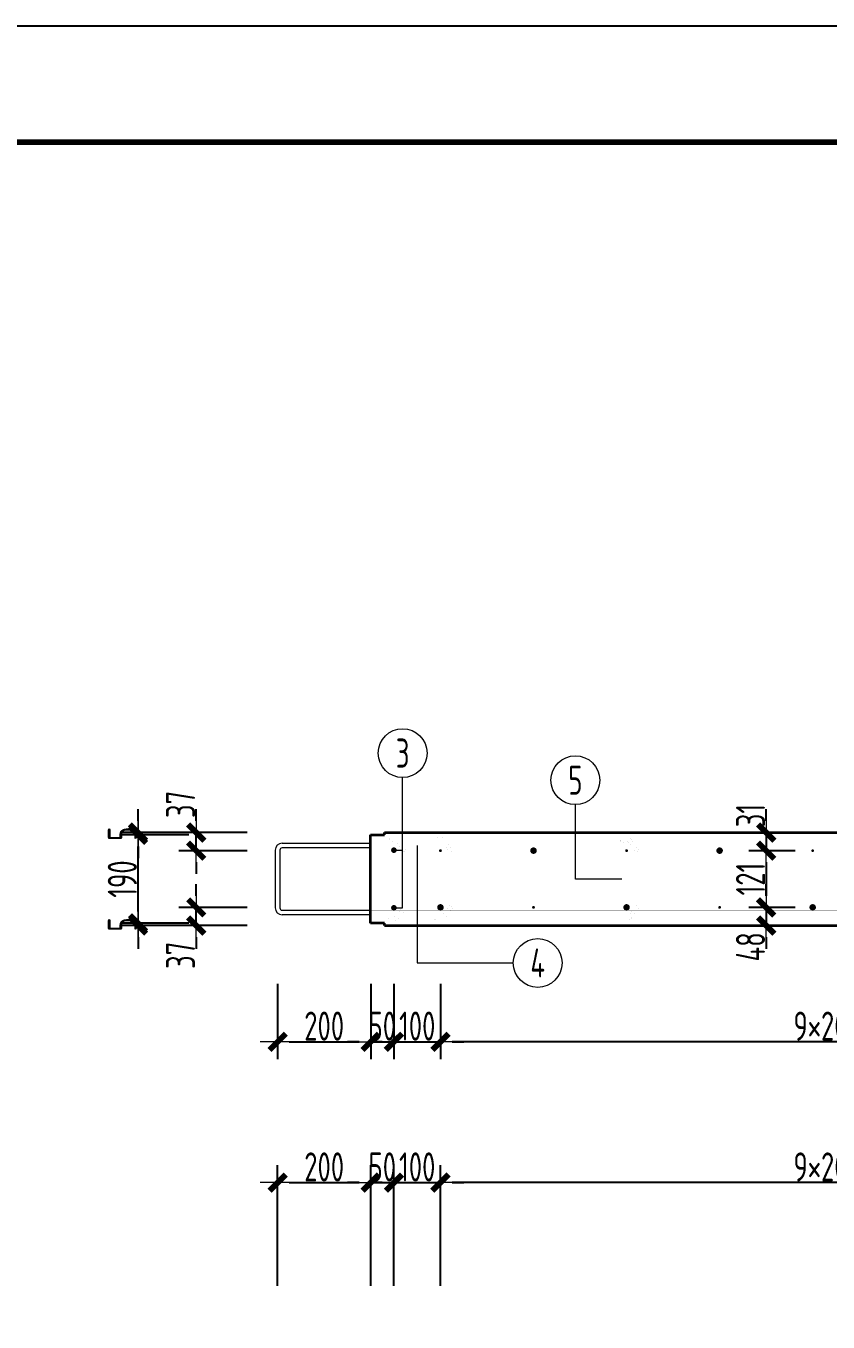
# Model space of a CAD drawing. Extents: x -85320 to 1679916, y -1321939 to 627.
# Drawn here: x 1408290 to 1415186, y -837020 to -825871 of the extents above; entities that cross this region are included whole.
import ezdxf
from ezdxf.enums import TextEntityAlignment as Align

# ---------------------------------------------------------------- set-up
doc = ezdxf.new("R2010")
doc.units = 0
doc.header["$LTSCALE"] = 1000
for name, color, linetype in [('BORDER', 7, 'Continuous'), ('打印线框', 7, 'Continuous'), ('拉模', 7, 'Continuous')]:
    doc.layers.add(name, color=color, linetype=linetype)
for name, color, linetype, lineweight in [('直线', 7, 'Continuous', 18), ('预制墙墙身水平筋', 130, 'Continuous', 18), ('预制墙墙身纵向受力筋', 1, 'Continuous', 18), ('预制墙墙身纵向非受力筋', 94, 'Continuous', 18), ('预制墙墙身附加筋', 94, 'Continuous', 18), ('预制墙拉筋', 130, 'Continuous', 18), ('预制墙详图标注', 3, 'Continuous', 18), ('预制墙详图轮廓', 3, 'Continuous', 35)]:
    doc.layers.add(name, color=color, linetype=linetype, lineweight=lineweight)
doc.styles.add('样式 1', font='yjkeng.shx', dxfattribs={"width": 0.7, "bigfont": 'yjkchn.shx'})
doc.dimstyles.new('盈建科结构', dxfattribs={"dimscale": 100, "dimtxt": 2.5, "dimasz": 1, "dimexe": 1.5, "dimexo": 0.625, "dimgap": 0.1, "dimtad": 1, "dimdec": 0, "dimrnd": 1, "dimzin": 0, "dimdsep": 46, "dimtxsty": '样式 1', "dimblk": '_yjkbk', "dimblk1": 'ARCHTICK', "dimblk2": 'ARCHTICK', "dimcen": 0.09, "dimadec": 0, "dimazin": 0, "dimtfac": 1, "dimtdec": 4, "dimtix": 1, "dimtmove": 2, "dimatfit": 3, "dimfxl": 1, "dimtolj": 1, "dimtzin": 0, "dimarcsym": 0})

# ---------------------------------------------------------------- blocks, each defined once
blk = doc.blocks.new('_yjkbk')
blk.add_line((-1, 0), (1.5, 0))
blk.add_lwpolyline([(-0.7, -0.7, 0.5, 0.5, 0), (0.7, 0.7, 0.5, 0.5, 0)], format="xyseb")
blk = doc.blocks.new('*D377')
at = {"layer": 'Defpoints', "color": 0, "transparency": 16777216}
for p in [(1411254, -835820), (1410454, -836770), (1411254, -836770)]:
    blk.add_point(p, dxfattribs=at)
at = {"layer": '预制墙详图标注', "color": 0, "lineweight": -2, "transparency": 16777216}
for p, q in [((1410454, -836707), (1410454, -835670)), ((1411254, -836707), (1411254, -835670)), ((1410554, -835820), (1411154, -835820))]:
    blk.add_line(p, q, dxfattribs=at)
at = {"layer": '预制墙详图标注', "color": 0, "lineweight": -2, "transparency": 16777216, "xscale": 100, "yscale": 100, "zscale": 100, "rotation": 180}
blk.add_blockref('_yjkbk', (1410454, -835820), dxfattribs=at)
at = {"layer": '预制墙详图标注', "color": 0, "lineweight": -2, "transparency": 16777216, "xscale": 100, "yscale": 100, "zscale": 100}
blk.add_blockref('_yjkbk', (1411254, -835820), dxfattribs=at)
at = {"layer": '预制墙详图标注', "color": 0, "transparency": 16777216, "insert": (1410854, -835810), "char_height": 250, "attachment_point": 8, "style": '样式 1'}
blk.add_mtext('\\A1;200', dxfattribs=at)
blk = doc.blocks.new('_ArchTick')
at = {"color": 0, "linetype": 'ByBlock', "const_width": 0.4}
blk.add_lwpolyline([(-0.5, -0.5), (0.5, 0.5)], dxfattribs=at)
blk = doc.blocks.new('*D378')
at = {"layer": 'Defpoints', "color": 0, "transparency": 16777216}
for p in [(1411454, -835820), (1411254, -836770), (1411454, -836770)]:
    blk.add_point(p, dxfattribs=at)
at = {"layer": '预制墙详图标注', "color": 0, "lineweight": -2, "transparency": 16777216}
for p, q in [((1411254, -836707), (1411254, -835670)), ((1411454, -836707), (1411454, -835670)), ((1411154, -835820), (1411054, -835820)), ((1411254, -835820), (1411454, -835820)), ((1411554, -835820), (1411654, -835820))]:
    blk.add_line(p, q, dxfattribs=at)
at = {"layer": '预制墙详图标注', "color": 0, "lineweight": -2, "transparency": 16777216, "xscale": 100, "yscale": 100, "zscale": 100}
blk.add_blockref('_yjkbk', (1411254, -835820), dxfattribs=at)
at = {"layer": '预制墙详图标注', "color": 0, "lineweight": -2, "transparency": 16777216, "xscale": 100, "yscale": 100, "zscale": 100, "rotation": 180}
blk.add_blockref('_yjkbk', (1411454, -835820), dxfattribs=at)
at = {"layer": '预制墙详图标注', "color": 0, "transparency": 16777216, "insert": (1411354, -835810), "char_height": 250, "attachment_point": 8, "style": '样式 1'}
blk.add_mtext('\\A1;50', dxfattribs=at)
blk = doc.blocks.new('*D379')
at = {"layer": 'Defpoints', "color": 0, "transparency": 16777216}
for p in [(1411854, -835820), (1411454, -836770), (1411854, -836770)]:
    blk.add_point(p, dxfattribs=at)
at = {"layer": '预制墙详图标注', "color": 0, "lineweight": -2, "transparency": 16777216}
for p, q in [((1411454, -836707), (1411454, -835670)), ((1411854, -836707), (1411854, -835670)), ((1411354, -835820), (1411254, -835820)), ((1411454, -835820), (1411854, -835820)), ((1411954, -835820), (1412054, -835820))]:
    blk.add_line(p, q, dxfattribs=at)
at = {"layer": '预制墙详图标注', "color": 0, "lineweight": -2, "transparency": 16777216, "xscale": 100, "yscale": 100, "zscale": 100}
blk.add_blockref('_yjkbk', (1411454, -835820), dxfattribs=at)
at = {"layer": '预制墙详图标注', "color": 0, "lineweight": -2, "transparency": 16777216, "xscale": 100, "yscale": 100, "zscale": 100, "rotation": 180}
blk.add_blockref('_yjkbk', (1411854, -835820), dxfattribs=at)
at = {"layer": '预制墙详图标注', "color": 0, "transparency": 16777216, "insert": (1411654, -835810), "char_height": 250, "attachment_point": 8, "style": '样式 1'}
blk.add_mtext('\\A1;100', dxfattribs=at)
blk = doc.blocks.new('*D380')
at = {"layer": 'Defpoints', "color": 0, "transparency": 16777216}
for p in [(1411854, -835820), (1411854, -836770), (1419054, -836770)]:
    blk.add_point(p, dxfattribs=at)
at = {"layer": '预制墙详图标注', "color": 0, "lineweight": -2, "transparency": 16777216}
for p, q in [((1411854, -836707), (1411854, -835670)), ((1419054, -836707), (1419054, -835670)), ((1418954, -835820), (1411954, -835820))]:
    blk.add_line(p, q, dxfattribs=at)
at = {"layer": '预制墙详图标注', "color": 0, "lineweight": -2, "transparency": 16777216, "xscale": 100, "yscale": 100, "zscale": 100, "rotation": 180}
blk.add_blockref('_yjkbk', (1411854, -835820), dxfattribs=at)
at = {"layer": '预制墙详图标注', "color": 0, "lineweight": -2, "transparency": 16777216, "xscale": 100, "yscale": 100, "zscale": 100}
blk.add_blockref('_yjkbk', (1419054, -835820), dxfattribs=at)
at = {"layer": '预制墙详图标注', "color": 0, "transparency": 16777216, "insert": (1415454, -835810), "char_height": 250, "attachment_point": 8, "style": '样式 1'}
blk.add_mtext('\\A1;9×200=1800', dxfattribs=at)
blk = doc.blocks.new('*D395')
at = {"layer": 'Defpoints', "color": 0, "transparency": 16777216}
for p in [(1410454, -834109), (1411254, -834109), (1411254, -834609)]:
    blk.add_point(p, dxfattribs=at)
at = {"layer": '预制墙详图标注', "color": 0, "lineweight": -2, "transparency": 16777216}
for p, q in [((1410454, -834109), (1410454, -834759)), ((1411254, -834109), (1411254, -834759)), ((1410554, -834609), (1411154, -834609))]:
    blk.add_line(p, q, dxfattribs=at)
at = {"layer": '预制墙详图标注', "color": 0, "lineweight": -2, "transparency": 16777216, "xscale": 100, "yscale": 100, "zscale": 100, "rotation": 180}
blk.add_blockref('_yjkbk', (1410454, -834609), dxfattribs=at)
at = {"layer": '预制墙详图标注', "color": 0, "lineweight": -2, "transparency": 16777216, "xscale": 100, "yscale": 100, "zscale": 100}
blk.add_blockref('_yjkbk', (1411254, -834609), dxfattribs=at)
at = {"layer": '预制墙详图标注', "color": 0, "transparency": 16777216, "insert": (1410854, -834599), "char_height": 250, "attachment_point": 8, "style": '样式 1'}
blk.add_mtext('\\A1;200', dxfattribs=at)
blk = doc.blocks.new('*D396')
at = {"layer": 'Defpoints', "color": 0, "transparency": 16777216}
for p in [(1411254, -834109), (1411454, -834109), (1411454, -834609)]:
    blk.add_point(p, dxfattribs=at)
at = {"layer": '预制墙详图标注', "color": 0, "lineweight": -2, "transparency": 16777216}
for p, q in [((1411254, -834109), (1411254, -834759)), ((1411454, -834109), (1411454, -834759)), ((1411154, -834609), (1411054, -834609)), ((1411254, -834609), (1411454, -834609)), ((1411554, -834609), (1411654, -834609))]:
    blk.add_line(p, q, dxfattribs=at)
at = {"layer": '预制墙详图标注', "color": 0, "lineweight": -2, "transparency": 16777216, "xscale": 100, "yscale": 100, "zscale": 100}
blk.add_blockref('_yjkbk', (1411254, -834609), dxfattribs=at)
at = {"layer": '预制墙详图标注', "color": 0, "lineweight": -2, "transparency": 16777216, "xscale": 100, "yscale": 100, "zscale": 100, "rotation": 180}
blk.add_blockref('_yjkbk', (1411454, -834609), dxfattribs=at)
at = {"layer": '预制墙详图标注', "color": 0, "transparency": 16777216, "insert": (1411354, -834599), "char_height": 250, "attachment_point": 8, "style": '样式 1'}
blk.add_mtext('\\A1;50', dxfattribs=at)
blk = doc.blocks.new('*D397')
at = {"layer": 'Defpoints', "color": 0, "transparency": 16777216}
for p in [(1411454, -834109), (1411854, -834109), (1411854, -834609)]:
    blk.add_point(p, dxfattribs=at)
at = {"layer": '预制墙详图标注', "color": 0, "lineweight": -2, "transparency": 16777216}
for p, q in [((1411454, -834109), (1411454, -834759)), ((1411854, -834109), (1411854, -834759)), ((1411354, -834609), (1411254, -834609)), ((1411454, -834609), (1411854, -834609)), ((1411954, -834609), (1412054, -834609))]:
    blk.add_line(p, q, dxfattribs=at)
at = {"layer": '预制墙详图标注', "color": 0, "lineweight": -2, "transparency": 16777216, "xscale": 100, "yscale": 100, "zscale": 100}
blk.add_blockref('_yjkbk', (1411454, -834609), dxfattribs=at)
at = {"layer": '预制墙详图标注', "color": 0, "lineweight": -2, "transparency": 16777216, "xscale": 100, "yscale": 100, "zscale": 100, "rotation": 180}
blk.add_blockref('_yjkbk', (1411854, -834609), dxfattribs=at)
at = {"layer": '预制墙详图标注', "color": 0, "transparency": 16777216, "insert": (1411654, -834599), "char_height": 250, "attachment_point": 8, "style": '样式 1'}
blk.add_mtext('\\A1;100', dxfattribs=at)
blk = doc.blocks.new('*D398')
at = {"layer": 'Defpoints', "color": 0, "transparency": 16777216}
for p in [(1411854, -834109), (1419054, -834109), (1411854, -834609)]:
    blk.add_point(p, dxfattribs=at)
at = {"layer": '预制墙详图标注', "color": 0, "lineweight": -2, "transparency": 16777216}
for p, q in [((1411854, -834171), (1411854, -834759)), ((1419054, -834171), (1419054, -834759)), ((1418954, -834609), (1411954, -834609))]:
    blk.add_line(p, q, dxfattribs=at)
at = {"layer": '预制墙详图标注', "color": 0, "lineweight": -2, "transparency": 16777216, "xscale": 100, "yscale": 100, "zscale": 100, "rotation": 180}
blk.add_blockref('_yjkbk', (1411854, -834609), dxfattribs=at)
at = {"layer": '预制墙详图标注', "color": 0, "lineweight": -2, "transparency": 16777216, "xscale": 100, "yscale": 100, "zscale": 100}
blk.add_blockref('_yjkbk', (1419054, -834609), dxfattribs=at)
at = {"layer": '预制墙详图标注', "color": 0, "transparency": 16777216, "insert": (1415454, -834599), "char_height": 250, "attachment_point": 8, "style": '样式 1'}
blk.add_mtext('\\A1;9×200=1800', dxfattribs=at)
blk = doc.blocks.new('*D2583')
at = {"layer": 'Defpoints', "color": 0, "transparency": 16777216}
for p in [(1414904, -833453), (1414654, -833609), (1414904, -833609)]:
    blk.add_point(p, dxfattribs=at)
at = {"layer": '预制墙详图标注', "color": 0, "lineweight": -2, "transparency": 16777216}
for p, q in [((1414654, -833353), (1414654, -833253)), ((1414904, -833453), (1414504, -833453)), ((1414654, -833453), (1414654, -833609)), ((1414904, -833609), (1414504, -833609)), ((1414654, -833709), (1414654, -833809))]:
    blk.add_line(p, q, dxfattribs=at)
at = {"layer": '预制墙详图标注', "color": 0, "lineweight": -2, "transparency": 16777216, "xscale": 100, "yscale": 100, "zscale": 100}
for p, rotation in [((1414654, -833453), 270), ((1414654, -833609), 90)]:
    blk.add_blockref('_yjkbk', p, dxfattribs=dict(at, rotation=rotation))
at = {"layer": '预制墙详图标注', "color": 0, "transparency": 16777216, "insert": (1414644, -833792), "char_height": 250, "attachment_point": 8, "rotation": 90, "style": '样式 1'}
blk.add_mtext('\\A1;48', dxfattribs=at)
blk = doc.blocks.new('*D2584')
at = {"layer": 'Defpoints', "color": 0, "transparency": 16777216}
for p in [(1414904, -832965), (1414654, -833453), (1414904, -833453)]:
    blk.add_point(p, dxfattribs=at)
at = {"layer": '预制墙详图标注', "color": 0, "lineweight": -2, "transparency": 16777216}
for p, q in [((1414904, -832965), (1414504, -832965)), ((1414654, -833065), (1414654, -833353)), ((1414904, -833453), (1414504, -833453))]:
    blk.add_line(p, q, dxfattribs=at)
at = {"layer": '预制墙详图标注', "color": 0, "lineweight": -2, "transparency": 16777216, "xscale": 100, "yscale": 100, "zscale": 100}
for p, rotation in [((1414654, -832965), 90), ((1414654, -833453), 270)]:
    blk.add_blockref('_yjkbk', p, dxfattribs=dict(at, rotation=rotation))
at = {"layer": '预制墙详图标注', "color": 0, "transparency": 16777216, "insert": (1414644, -833209), "char_height": 250, "attachment_point": 8, "rotation": 90, "style": '样式 1'}
blk.add_mtext('\\A1;121', dxfattribs=at)
blk = doc.blocks.new('*D2585')
at = {"layer": 'Defpoints', "color": 0, "transparency": 16777216}
for p in [(1414904, -832809), (1414654, -832965), (1414904, -832965)]:
    blk.add_point(p, dxfattribs=at)
at = {"layer": '预制墙详图标注', "color": 0, "lineweight": -2, "transparency": 16777216}
for p, q in [((1414654, -832709), (1414654, -832609)), ((1414904, -832809), (1414504, -832809)), ((1414654, -832809), (1414654, -832965)), ((1414904, -832965), (1414504, -832965)), ((1414654, -833065), (1414654, -833165))]:
    blk.add_line(p, q, dxfattribs=at)
at = {"layer": '预制墙详图标注', "color": 0, "lineweight": -2, "transparency": 16777216, "xscale": 100, "yscale": 100, "zscale": 100}
for p, rotation in [((1414654, -832809), 270), ((1414654, -832965), 90)]:
    blk.add_blockref('_yjkbk', p, dxfattribs=dict(at, rotation=rotation))
at = {"layer": '预制墙详图标注', "color": 0, "transparency": 16777216, "insert": (1414644, -832663), "char_height": 250, "attachment_point": 8, "rotation": 90, "style": '样式 1'}
blk.add_mtext('\\A1;31', dxfattribs=at)
blk = doc.blocks.new('图框1')
at = {"layer": 'BORDER', "const_width": 50}
blk.add_lwpolyline([(1377779, -823089), (1377779, -783089), (1433679, -783089), (1433679, -823089)], close=True, dxfattribs=at)
blk = doc.blocks.new('闭口左')
at = {"layer": '预制墙墙身水平筋', "lineweight": 18}
for p, q in [((1032954, -832443), (1033714, -832443)), ((1032954, -832443), (1033714, -832443)), ((1032954, -832443), (1033714, -832443)), ((1032954, -832443), (1033714, -832443)), ((1032954, -832443), (1033714, -832443)), ((1032954, -832443), (1033714, -832443)), ((1032954, -832443), (1033714, -832443)), ((1032954, -832443), (1033714, -832443)), ((1032954, -832443), (1033714, -832443)), ((1032954, -832443), (1033714, -832443)), ((1032954, -832443), (1033714, -832443)), ((1032954, -832443), (1033714, -832443)), ((1032954, -832443), (1033714, -832443)), ((1032954, -832443), (1033714, -832443)), ((1032954, -832443), (1033714, -832443)), ((1033714, -832483), (1032954, -832483)), ((1033714, -832483), (1032954, -832483)), ((1033714, -832483), (1032954, -832483)), ((1033714, -832483), (1032954, -832483)), ((1033714, -832483), (1032954, -832483)), ((1033714, -832483), (1032954, -832483)), ((1033714, -832483), (1032954, -832483)), ((1033714, -832483), (1032954, -832483)), ((1033714, -832483), (1032954, -832483)), ((1033714, -832483), (1032954, -832483)), ((1033714, -832483), (1032954, -832483)), ((1033714, -832483), (1032954, -832483)), ((1033714, -832483), (1032954, -832483)), ((1033714, -832483), (1032954, -832483)), ((1033714, -832483), (1032954, -832483)), ((1032954, -833019), (1033714, -833019)), ((1033714, -833059), (1032954, -833059))]:
    blk.add_line(p, q, dxfattribs=at)
at = {"layer": '预制墙墙身水平筋', "color": 4}
for p, q in [((1032894, -832503), (1032894, -832999)), ((1032934, -832503), (1032934, -832999))]:
    blk.add_line(p, q, dxfattribs=at)
at = {"layer": '预制墙墙身水平筋', "lineweight": 18}
for centre, radius, start, end in [((1032954, -832503), 60, 90, 180), ((1032954, -832503), 60, 90, 180), ((1032954, -832503), 60, 90, 180), ((1032954, -832503), 60, 90, 180), ((1032954, -832503), 60, 90, 180), ((1032954, -832503), 60, 90, 180), ((1032954, -832503), 60, 90, 180), ((1032954, -832503), 60, 90, 180), ((1032954, -832503), 60, 90, 180), ((1032954, -832503), 60, 90, 180), ((1032954, -832503), 60, 90, 180), ((1032954, -832503), 60, 90, 180), ((1032954, -832503), 60, 90, 180), ((1032954, -832503), 60, 90, 180), ((1032954, -832503), 20, 90, 180), ((1032954, -832503), 20, 90, 180), ((1032954, -832503), 20, 90, 180), ((1032954, -832503), 20, 90, 180), ((1032954, -832503), 20, 90, 180), ((1032954, -832503), 20, 90, 180), ((1032954, -832503), 20, 90, 180), ((1032954, -832503), 20, 90, 180), ((1032954, -832503), 20, 90, 180), ((1032954, -832503), 20, 90, 180), ((1032954, -832503), 20, 90, 180), ((1032954, -832503), 20, 90, 180), ((1032954, -832503), 20, 90, 180), ((1032954, -832503), 20, 90, 180), ((1032954, -832999), 60, 180, 270), ((1032954, -832999), 20, 180, 270)]:
    blk.add_arc(centre, radius, start, end, dxfattribs=at)
blk = doc.blocks.new('*D3101')
at = {"layer": 'Defpoints', "color": 0, "transparency": 16777216}
for p in [(1409754, -833453), (1410254, -833453), (1410254, -833609)]:
    blk.add_point(p, dxfattribs=at)
at = {"layer": '预制墙详图标注', "color": 0, "lineweight": -2, "transparency": 16777216}
for p, q in [((1409754, -833353), (1409754, -833253)), ((1410191, -833453), (1409604, -833453)), ((1409754, -833609), (1409754, -833453)), ((1410191, -833609), (1409604, -833609)), ((1409754, -833709), (1409754, -833809))]:
    blk.add_line(p, q, dxfattribs=at)
at = {"layer": '预制墙详图标注', "color": 0, "lineweight": -2, "transparency": 16777216, "xscale": 100, "yscale": 100, "zscale": 100}
for p, rotation in [((1409754, -833453), 270), ((1409754, -833609), 90)]:
    blk.add_blockref('_yjkbk', p, dxfattribs=dict(at, rotation=rotation))
at = {"layer": '预制墙详图标注', "color": 0, "transparency": 16777216, "insert": (1409744, -833865), "char_height": 250, "attachment_point": 8, "rotation": 90, "style": '样式 1'}
blk.add_mtext('\\A1;37', dxfattribs=at)
blk = doc.blocks.new('*D3102')
at = {"layer": 'Defpoints', "color": 0, "transparency": 16777216}
for p in [(1409754, -832809), (1410254, -832809), (1410254, -832965)]:
    blk.add_point(p, dxfattribs=at)
at = {"layer": '预制墙详图标注', "color": 0, "lineweight": -2, "transparency": 16777216}
for p, q in [((1409754, -832709), (1409754, -832609)), ((1410191, -832809), (1409604, -832809)), ((1409754, -832965), (1409754, -832809)), ((1410191, -832965), (1409604, -832965)), ((1409754, -833065), (1409754, -833165))]:
    blk.add_line(p, q, dxfattribs=at)
at = {"layer": '预制墙详图标注', "color": 0, "lineweight": -2, "transparency": 16777216, "xscale": 100, "yscale": 100, "zscale": 100}
for p, rotation in [((1409754, -832809), 270), ((1409754, -832965), 90)]:
    blk.add_blockref('_yjkbk', p, dxfattribs=dict(at, rotation=rotation))
at = {"layer": '预制墙详图标注', "color": 0, "transparency": 16777216, "insert": (1409744, -832567), "char_height": 250, "attachment_point": 8, "rotation": 90, "style": '样式 1'}
blk.add_mtext('\\A1;37', dxfattribs=at)
blk = doc.blocks.new('*D3103')
at = {"layer": 'Defpoints', "color": 0, "transparency": 16777216}
for p in [(1409254, -832829), (1409754, -832829), (1409754, -833589)]:
    blk.add_point(p, dxfattribs=at)
at = {"layer": '预制墙详图标注', "color": 0, "lineweight": -2, "transparency": 16777216}
for p, q in [((1409691, -832829), (1409104, -832829)), ((1409254, -833489), (1409254, -832929)), ((1409691, -833589), (1409104, -833589))]:
    blk.add_line(p, q, dxfattribs=at)
at = {"layer": '预制墙详图标注', "color": 0, "lineweight": -2, "transparency": 16777216, "xscale": 100, "yscale": 100, "zscale": 100}
for p, rotation in [((1409254, -832829), 90), ((1409254, -833589), 270)]:
    blk.add_blockref('_yjkbk', p, dxfattribs=dict(at, rotation=rotation))
at = {"layer": '预制墙详图标注', "color": 0, "transparency": 16777216, "insert": (1409244, -833209), "char_height": 250, "attachment_point": 8, "rotation": 90, "style": '样式 1'}
blk.add_mtext('\\A1;190', dxfattribs=at)
blk = doc.blocks.new('*D3104')
at = {"layer": 'Defpoints', "color": 0, "transparency": 16777216}
for p in [(1409254, -832809), (1409754, -832809), (1409754, -832829)]:
    blk.add_point(p, dxfattribs=at)
at = {"layer": '预制墙详图标注', "color": 0, "lineweight": -2, "transparency": 16777216}
for p, q in [((1409254, -832709), (1409254, -832609)), ((1409691, -832809), (1409104, -832809)), ((1409691, -832829), (1409104, -832829)), ((1409254, -832829), (1409254, -832809)), ((1409254, -832929), (1409254, -833029))]:
    blk.add_line(p, q, dxfattribs=at)
at = {"layer": '预制墙详图标注', "color": 0, "lineweight": -2, "transparency": 16777216, "xscale": 100, "yscale": 100, "zscale": 100}
for p, rotation in [((1409254, -832829), 90), ((1409254, -832809), 270)]:
    blk.add_blockref('_yjkbk', p, dxfattribs=dict(at, rotation=rotation))
at = {"layer": '预制墙详图标注', "color": 0, "transparency": 16777216, "insert": (1409244, -832819), "char_height": 250, "attachment_point": 8, "rotation": 90, "style": '样式 1'}
blk.add_mtext('\\A1;5', dxfattribs=at)
blk = doc.blocks.new('*D3105')
at = {"layer": 'Defpoints', "color": 0, "transparency": 16777216}
for p in [(1409254, -833589), (1409754, -833589), (1409754, -833609)]:
    blk.add_point(p, dxfattribs=at)
at = {"layer": '预制墙详图标注', "color": 0, "lineweight": -2, "transparency": 16777216}
for p, q in [((1409254, -833489), (1409254, -833389)), ((1409691, -833589), (1409104, -833589)), ((1409691, -833609), (1409104, -833609)), ((1409254, -833609), (1409254, -833589)), ((1409254, -833709), (1409254, -833809))]:
    blk.add_line(p, q, dxfattribs=at)
at = {"layer": '预制墙详图标注', "color": 0, "lineweight": -2, "transparency": 16777216, "xscale": 100, "yscale": 100, "zscale": 100}
for p, rotation in [((1409254, -833609), 90), ((1409254, -833589), 270)]:
    blk.add_blockref('_yjkbk', p, dxfattribs=dict(at, rotation=rotation))
at = {"layer": '预制墙详图标注', "color": 0, "transparency": 16777216, "insert": (1409244, -833599), "char_height": 250, "attachment_point": 8, "rotation": 90, "style": '样式 1'}
blk.add_mtext('\\A1;5', dxfattribs=at)

msp = doc.modelspace()

# ---------------------------------------------------------------- linework, layer by layer
at = {"layer": '打印线框', "color": 1}
msp.add_lwpolyline([(1379939.784, -867870.959), (1379939.784, -825870.959), (1439339.784, -825870.959), (1439339.784, -867870.959)], close=True, dxfattribs=at)
at = {"layer": '直线', "lineweight": 18}
for p, q in [((1411453.684, -832960.636), (1411528.684, -832960.636)), ((1411653.684, -833496.636), (1411653.684, -833930.636))]:
    msp.add_line(p, q, dxfattribs=at)
for points in [[(1411453.684, -833456.636), (1411528.684, -833456.636), (1411528.684, -832335.636)], [(1413413.684, -833208.636), (1413013.684, -833208.636), (1413013.684, -832568.636)], [(1411653.684, -832920.636), (1411653.684, -833930.636), (1412479.684, -833930.636)]]:
    msp.add_lwpolyline(points, dxfattribs=at)
for centre in [(1411528.684, -832125.636), (1413013.684, -832358.636), (1412689.684, -833930.636)]:
    msp.add_circle(centre, 210, dxfattribs=at)
at = {"layer": '预制墙墙身水平筋', "lineweight": 18, "const_width": 0.18}
for points in [[(1411253.684, -832900.636), (1419253.684, -832900.636)], [(1411253.684, -832900.636), (1419253.684, -832900.636)], [(1411253.684, -832900.636), (1419253.684, -832900.636)], [(1411253.684, -832900.636), (1419253.684, -832900.636)], [(1411253.684, -832900.636), (1419253.684, -832900.636)], [(1411253.684, -832900.636), (1419253.684, -832900.636)], [(1411253.684, -832900.636), (1419253.684, -832900.636)], [(1411253.684, -832900.636), (1419253.684, -832900.636)], [(1411253.684, -832900.636), (1419253.684, -832900.636)], [(1411253.684, -832900.636), (1419253.684, -832900.636)], [(1411253.684, -832900.636), (1419253.684, -832900.636)], [(1411253.684, -832900.636), (1419253.684, -832900.636)], [(1411253.684, -832900.636), (1419253.684, -832900.636)], [(1411253.684, -832900.636), (1419253.684, -832900.636)], [(1411253.684, -832900.636), (1419253.684, -832900.636)], [(1419253.684, -832940.636), (1411253.684, -832940.636)], [(1419253.684, -832940.636), (1411253.684, -832940.636)], [(1419253.684, -832940.636), (1411253.684, -832940.636)], [(1419253.684, -832940.636), (1411253.684, -832940.636)], [(1419253.684, -832940.636), (1411253.684, -832940.636)], [(1419253.684, -832940.636), (1411253.684, -832940.636)], [(1419253.684, -832940.636), (1411253.684, -832940.636)], [(1419253.684, -832940.636), (1411253.684, -832940.636)], [(1419253.684, -832940.636), (1411253.684, -832940.636)], [(1419253.684, -832940.636), (1411253.684, -832940.636)], [(1419253.684, -832940.636), (1411253.684, -832940.636)], [(1419253.684, -832940.636), (1411253.684, -832940.636)], [(1419253.684, -832940.636), (1411253.684, -832940.636)], [(1419253.684, -832940.636), (1411253.684, -832940.636)], [(1419253.684, -832940.636), (1411253.684, -832940.636)], [(1411253.684, -833476.636), (1419253.684, -833476.636)], [(1411253.684, -833476.636), (1419253.684, -833476.636)], [(1411253.684, -833476.636), (1419253.684, -833476.636)], [(1411253.684, -833476.636), (1419253.684, -833476.636)], [(1411253.684, -833476.636), (1419253.684, -833476.636)], [(1411253.684, -833476.636), (1419253.684, -833476.636)], [(1411253.684, -833476.636), (1419253.684, -833476.636)], [(1411253.684, -833476.636), (1419253.684, -833476.636)], [(1411253.684, -833476.636), (1419253.684, -833476.636)], [(1411253.684, -833476.636), (1419253.684, -833476.636)], [(1411253.684, -833476.636), (1419253.684, -833476.636)], [(1411253.684, -833476.636), (1419253.684, -833476.636)], [(1411253.684, -833476.636), (1419253.684, -833476.636)], [(1411253.684, -833476.636), (1419253.684, -833476.636)], [(1411253.684, -833476.636), (1419253.684, -833476.636)], [(1419253.684, -833516.636), (1411253.684, -833516.636)], [(1419253.684, -833516.636), (1411253.684, -833516.636)], [(1419253.684, -833516.636), (1411253.684, -833516.636)], [(1419253.684, -833516.636), (1411253.684, -833516.636)], [(1419253.684, -833516.636), (1411253.684, -833516.636)], [(1419253.684, -833516.636), (1411253.684, -833516.636)], [(1419253.684, -833516.636), (1411253.684, -833516.636)], [(1419253.684, -833516.636), (1411253.684, -833516.636)], [(1419253.684, -833516.636), (1411253.684, -833516.636)], [(1419253.684, -833516.636), (1411253.684, -833516.636)], [(1419253.684, -833516.636), (1411253.684, -833516.636)], [(1419253.684, -833516.636), (1411253.684, -833516.636)], [(1419253.684, -833516.636), (1411253.684, -833516.636)], [(1419253.684, -833516.636), (1411253.684, -833516.636)], [(1419253.684, -833516.636), (1411253.684, -833516.636)]]:
    msp.add_lwpolyline(points, dxfattribs=at)
at = {"layer": '预制墙墙身纵向受力筋', "lineweight": 18, "const_width": 28}
for points in [[(1412667.684, -832964.636, 1), (1412639.684, -832964.636, 1)], [(1414267.684, -832964.636, 1), (1414239.684, -832964.636, 1)], [(1411867.684, -833452.636, 1), (1411839.684, -833452.636, 1)], [(1413467.684, -833452.636, 1), (1413439.684, -833452.636, 1)], [(1415067.684, -833452.636, 1), (1415039.684, -833452.636, 1)]]:
    msp.add_lwpolyline(points, format="xyb", close=True, dxfattribs=at)
at = {"layer": '预制墙墙身纵向非受力筋', "lineweight": 18, "const_width": 12}
for points in [[(1411859.684, -832964.636, 1), (1411847.684, -832964.636, 1)], [(1413459.684, -832964.636, 1), (1413447.684, -832964.636, 1)], [(1415059.684, -832964.636, 1), (1415047.684, -832964.636, 1)], [(1412659.684, -833452.636, 1), (1412647.684, -833452.636, 1)], [(1414259.684, -833452.636, 1), (1414247.684, -833452.636, 1)]]:
    msp.add_lwpolyline(points, format="xyb", close=True, dxfattribs=at)
at = {"layer": '预制墙墙身附加筋', "lineweight": 18, "const_width": 24}
for points in [[(1411465.684, -832960.636, 1), (1411441.684, -832960.636, 1)], [(1411465.684, -833456.636, 1), (1411441.684, -833456.636, 1)]]:
    msp.add_lwpolyline(points, format="xyb", close=True, dxfattribs=at)
at = {"layer": '预制墙拉筋', "lineweight": 18, "const_width": 0.18}
for points in [[(1411563.178, -833455.474), (1411508.065, -833533.386, -0.24342753), (1411447.681, -833564.636), (1411432.683, -833564.636, -0.414213568), (1411401.684, -833533.637), (1411401.684, -832898.634, -0.414213568), (1411447.681, -832852.636), (1411462.68, -832852.636, -0.24342753), (1411499.403, -832871.641), (1411563.178, -832961.798), (1411537.054, -832980.278), (1411473.278, -832890.121, 0.24342753), (1411462.68, -832884.636), (1411447.681, -832884.636, 0.414213568), (1411433.684, -832898.634), (1411433.684, -833533.637), (1411431.681, -833533.637, 0.414213568), (1411432.683, -833534.638), (1411432.683, -833532.636), (1411447.681, -833532.636, 0.24342753), (1411481.94, -833514.906), (1411537.054, -833436.994)], [(1411563.178, -833455.474), (1411508.065, -833533.386, -0.24342753), (1411447.681, -833564.636), (1411432.683, -833564.636, -0.414213568), (1411401.684, -833533.637), (1411401.684, -832898.634, -0.414213568), (1411447.681, -832852.636), (1411462.68, -832852.636, -0.24342753), (1411499.403, -832871.641), (1411563.178, -832961.798), (1411537.054, -832980.278), (1411473.278, -832890.121, 0.24342753), (1411462.68, -832884.636), (1411447.681, -832884.636, 0.414213568), (1411433.684, -832898.634), (1411433.684, -833533.637), (1411431.681, -833533.637, 0.414213568), (1411432.683, -833534.638), (1411432.683, -833532.636), (1411447.681, -833532.636, 0.24342753), (1411481.94, -833514.906), (1411537.054, -833436.994)], [(1411563.178, -833455.474), (1411508.065, -833533.386, -0.24342753), (1411447.681, -833564.636), (1411432.683, -833564.636, -0.414213568), (1411401.684, -833533.637), (1411401.684, -832898.634, -0.414213568), (1411447.681, -832852.636), (1411462.68, -832852.636, -0.24342753), (1411499.403, -832871.641), (1411563.178, -832961.798), (1411537.054, -832980.278), (1411473.278, -832890.121, 0.24342753), (1411462.68, -832884.636), (1411447.681, -832884.636, 0.414213568), (1411433.684, -832898.634), (1411433.684, -833533.637), (1411431.681, -833533.637, 0.414213568), (1411432.683, -833534.638), (1411432.683, -833532.636), (1411447.681, -833532.636, 0.24342753), (1411481.94, -833514.906), (1411537.054, -833436.994)], [(1411563.178, -833455.474), (1411508.065, -833533.386, -0.24342753), (1411447.681, -833564.636), (1411432.683, -833564.636, -0.414213568), (1411401.684, -833533.637), (1411401.684, -832898.634, -0.414213568), (1411447.681, -832852.636), (1411462.68, -832852.636, -0.24342753), (1411499.403, -832871.641), (1411563.178, -832961.798), (1411537.054, -832980.278), (1411473.278, -832890.121, 0.24342753), (1411462.68, -832884.636), (1411447.681, -832884.636, 0.414213568), (1411433.684, -832898.634), (1411433.684, -833533.637), (1411431.681, -833533.637, 0.414213568), (1411432.683, -833534.638), (1411432.683, -833532.636), (1411447.681, -833532.636, 0.24342753), (1411481.94, -833514.906), (1411537.054, -833436.994)], [(1411563.178, -833455.474), (1411508.065, -833533.386, -0.24342753), (1411447.681, -833564.636), (1411432.683, -833564.636, -0.414213568), (1411401.684, -833533.637), (1411401.684, -832898.634, -0.414213568), (1411447.681, -832852.636), (1411462.68, -832852.636, -0.24342753), (1411499.403, -832871.641), (1411563.178, -832961.798), (1411537.054, -832980.278), (1411473.278, -832890.121, 0.24342753), (1411462.68, -832884.636), (1411447.681, -832884.636, 0.414213568), (1411433.684, -832898.634), (1411433.684, -833533.637), (1411431.681, -833533.637, 0.414213568), (1411432.683, -833534.638), (1411432.683, -833532.636), (1411447.681, -833532.636, 0.24342753), (1411481.94, -833514.906), (1411537.054, -833436.994)], [(1411563.178, -833455.474), (1411508.065, -833533.386, -0.24342753), (1411447.681, -833564.636), (1411432.683, -833564.636, -0.414213568), (1411401.684, -833533.637), (1411401.684, -832898.634, -0.414213568), (1411447.681, -832852.636), (1411462.68, -832852.636, -0.24342753), (1411499.403, -832871.641), (1411563.178, -832961.798), (1411537.054, -832980.278), (1411473.278, -832890.121, 0.24342753), (1411462.68, -832884.636), (1411447.681, -832884.636, 0.414213568), (1411433.684, -832898.634), (1411433.684, -833533.637), (1411431.681, -833533.637, 0.414213568), (1411432.683, -833534.638), (1411432.683, -833532.636), (1411447.681, -833532.636, 0.24342753), (1411481.94, -833514.906), (1411537.054, -833436.994)], [(1411563.178, -833455.474), (1411508.065, -833533.386, -0.24342753), (1411447.681, -833564.636), (1411432.683, -833564.636, -0.414213568), (1411401.684, -833533.637), (1411401.684, -832898.634, -0.414213568), (1411447.681, -832852.636), (1411462.68, -832852.636, -0.24342753), (1411499.403, -832871.641), (1411563.178, -832961.798), (1411537.054, -832980.278), (1411473.278, -832890.121, 0.24342753), (1411462.68, -832884.636), (1411447.681, -832884.636, 0.414213568), (1411433.684, -832898.634), (1411433.684, -833533.637), (1411431.681, -833533.637, 0.414213568), (1411432.683, -833534.638), (1411432.683, -833532.636), (1411447.681, -833532.636, 0.24342753), (1411481.94, -833514.906), (1411537.054, -833436.994)], [(1411563.178, -833455.474), (1411508.065, -833533.386, -0.24342753), (1411447.681, -833564.636), (1411432.683, -833564.636, -0.414213568), (1411401.684, -833533.637), (1411401.684, -832898.634, -0.414213568), (1411447.681, -832852.636), (1411462.68, -832852.636, -0.24342753), (1411499.403, -832871.641), (1411563.178, -832961.798), (1411537.054, -832980.278), (1411473.278, -832890.121, 0.24342753), (1411462.68, -832884.636), (1411447.681, -832884.636, 0.414213568), (1411433.684, -832898.634), (1411433.684, -833533.637), (1411431.681, -833533.637, 0.414213568), (1411432.683, -833534.638), (1411432.683, -833532.636), (1411447.681, -833532.636, 0.24342753), (1411481.94, -833514.906), (1411537.054, -833436.994)], [(1411563.178, -833455.474), (1411508.065, -833533.386, -0.24342753), (1411447.681, -833564.636), (1411432.683, -833564.636, -0.414213568), (1411401.684, -833533.637), (1411401.684, -832898.634, -0.414213568), (1411447.681, -832852.636), (1411462.68, -832852.636, -0.24342753), (1411499.403, -832871.641), (1411563.178, -832961.798), (1411537.054, -832980.278), (1411473.278, -832890.121, 0.24342753), (1411462.68, -832884.636), (1411447.681, -832884.636, 0.414213568), (1411433.684, -832898.634), (1411433.684, -833533.637), (1411431.681, -833533.637, 0.414213568), (1411432.683, -833534.638), (1411432.683, -833532.636), (1411447.681, -833532.636, 0.24342753), (1411481.94, -833514.906), (1411537.054, -833436.994)], [(1411563.178, -833455.474), (1411508.065, -833533.386, -0.24342753), (1411447.681, -833564.636), (1411432.683, -833564.636, -0.414213568), (1411401.684, -833533.637), (1411401.684, -832898.634, -0.414213568), (1411447.681, -832852.636), (1411462.68, -832852.636, -0.24342753), (1411499.403, -832871.641), (1411563.178, -832961.798), (1411537.054, -832980.278), (1411473.278, -832890.121, 0.24342753), (1411462.68, -832884.636), (1411447.681, -832884.636, 0.414213568), (1411433.684, -832898.634), (1411433.684, -833533.637), (1411431.681, -833533.637, 0.414213568), (1411432.683, -833534.638), (1411432.683, -833532.636), (1411447.681, -833532.636, 0.24342753), (1411481.94, -833514.906), (1411537.054, -833436.994)], [(1411563.178, -833455.474), (1411508.065, -833533.386, -0.24342753), (1411447.681, -833564.636), (1411432.683, -833564.636, -0.414213568), (1411401.684, -833533.637), (1411401.684, -832898.634, -0.414213568), (1411447.681, -832852.636), (1411462.68, -832852.636, -0.24342753), (1411499.403, -832871.641), (1411563.178, -832961.798), (1411537.054, -832980.278), (1411473.278, -832890.121, 0.24342753), (1411462.68, -832884.636), (1411447.681, -832884.636, 0.414213568), (1411433.684, -832898.634), (1411433.684, -833533.637), (1411431.681, -833533.637, 0.414213568), (1411432.683, -833534.638), (1411432.683, -833532.636), (1411447.681, -833532.636, 0.24342753), (1411481.94, -833514.906), (1411537.054, -833436.994)], [(1411563.178, -833455.474), (1411508.065, -833533.386, -0.24342753), (1411447.681, -833564.636), (1411432.683, -833564.636, -0.414213568), (1411401.684, -833533.637), (1411401.684, -832898.634, -0.414213568), (1411447.681, -832852.636), (1411462.68, -832852.636, -0.24342753), (1411499.403, -832871.641), (1411563.178, -832961.798), (1411537.054, -832980.278), (1411473.278, -832890.121, 0.24342753), (1411462.68, -832884.636), (1411447.681, -832884.636, 0.414213568), (1411433.684, -832898.634), (1411433.684, -833533.637), (1411431.681, -833533.637, 0.414213568), (1411432.683, -833534.638), (1411432.683, -833532.636), (1411447.681, -833532.636, 0.24342753), (1411481.94, -833514.906), (1411537.054, -833436.994)], [(1411563.178, -833455.474), (1411508.065, -833533.386, -0.24342753), (1411447.681, -833564.636), (1411432.683, -833564.636, -0.414213568), (1411401.684, -833533.637), (1411401.684, -832898.634, -0.414213568), (1411447.681, -832852.636), (1411462.68, -832852.636, -0.24342753), (1411499.403, -832871.641), (1411563.178, -832961.798), (1411537.054, -832980.278), (1411473.278, -832890.121, 0.24342753), (1411462.68, -832884.636), (1411447.681, -832884.636, 0.414213568), (1411433.684, -832898.634), (1411433.684, -833533.637), (1411431.681, -833533.637, 0.414213568), (1411432.683, -833534.638), (1411432.683, -833532.636), (1411447.681, -833532.636, 0.24342753), (1411481.94, -833514.906), (1411537.054, -833436.994)], [(1411563.178, -833455.474), (1411508.065, -833533.386, -0.24342753), (1411447.681, -833564.636), (1411432.683, -833564.636, -0.414213568), (1411401.684, -833533.637), (1411401.684, -832898.634, -0.414213568), (1411447.681, -832852.636), (1411462.68, -832852.636, -0.24342753), (1411499.403, -832871.641), (1411563.178, -832961.798), (1411537.054, -832980.278), (1411473.278, -832890.121, 0.24342753), (1411462.68, -832884.636), (1411447.681, -832884.636, 0.414213568), (1411433.684, -832898.634), (1411433.684, -833533.637), (1411431.681, -833533.637, 0.414213568), (1411432.683, -833534.638), (1411432.683, -833532.636), (1411447.681, -833532.636, 0.24342753), (1411481.94, -833514.906), (1411537.054, -833436.994)], [(1411563.178, -833455.474), (1411508.065, -833533.386, -0.24342753), (1411447.681, -833564.636), (1411432.683, -833564.636, -0.414213568), (1411401.684, -833533.637), (1411401.684, -832898.634, -0.414213568), (1411447.681, -832852.636), (1411462.68, -832852.636, -0.24342753), (1411499.403, -832871.641), (1411563.178, -832961.798), (1411537.054, -832980.278), (1411473.278, -832890.121, 0.24342753), (1411462.68, -832884.636), (1411447.681, -832884.636, 0.414213568), (1411433.684, -832898.634), (1411433.684, -833533.637), (1411431.681, -833533.637, 0.414213568), (1411432.683, -833534.638), (1411432.683, -833532.636), (1411447.681, -833532.636, 0.24342753), (1411481.94, -833514.906), (1411537.054, -833436.994)], [(1411959.178, -833455.474), (1411904.065, -833533.386, -0.24342753), (1411843.681, -833564.636), (1411828.683, -833564.636, -0.414213568), (1411797.684, -833533.637), (1411797.684, -832898.634, -0.414213568), (1411843.681, -832852.636), (1411858.68, -832852.636, -0.24342753), (1411895.403, -832871.641), (1411959.178, -832961.798), (1411933.054, -832980.278), (1411869.278, -832890.121, 0.24342753), (1411858.68, -832884.636), (1411843.681, -832884.636, 0.414213568), (1411829.684, -832898.634), (1411829.684, -833533.637), (1411827.681, -833533.637, 0.414213568), (1411828.683, -833534.638), (1411828.683, -833532.636), (1411843.681, -833532.636, 0.24342753), (1411877.94, -833514.906), (1411933.054, -833436.994)], [(1413559.178, -833455.474), (1413504.065, -833533.386, -0.24342753), (1413443.681, -833564.636), (1413428.683, -833564.636, -0.414213568), (1413397.684, -833533.637), (1413397.684, -832898.634, -0.414213568), (1413443.681, -832852.636), (1413458.68, -832852.636, -0.24342753), (1413495.403, -832871.641), (1413559.178, -832961.798), (1413533.054, -832980.278), (1413469.278, -832890.121, 0.24342753), (1413458.68, -832884.636), (1413443.681, -832884.636, 0.414213568), (1413429.684, -832898.634), (1413429.684, -833533.637), (1413427.681, -833533.637, 0.414213568), (1413428.683, -833534.638), (1413428.683, -833532.636), (1413443.681, -833532.636, 0.24342753), (1413477.94, -833514.906), (1413533.054, -833436.994)], [(1413559.178, -833455.474), (1413504.065, -833533.386, -0.24342753), (1413443.681, -833564.636), (1413428.683, -833564.636, -0.414213568), (1413397.684, -833533.637), (1413397.684, -832898.634, -0.414213568), (1413443.681, -832852.636), (1413458.68, -832852.636, -0.24342753), (1413495.403, -832871.641), (1413559.178, -832961.798), (1413533.054, -832980.278), (1413469.278, -832890.121, 0.24342753), (1413458.68, -832884.636), (1413443.681, -832884.636, 0.414213568), (1413429.684, -832898.634), (1413429.684, -833533.637), (1413427.681, -833533.637, 0.414213568), (1413428.683, -833534.638), (1413428.683, -833532.636), (1413443.681, -833532.636, 0.24342753), (1413477.94, -833514.906), (1413533.054, -833436.994)], [(1413559.178, -833455.474), (1413504.065, -833533.386, -0.24342753), (1413443.681, -833564.636), (1413428.683, -833564.636, -0.414213568), (1413397.684, -833533.637), (1413397.684, -832898.634, -0.414213568), (1413443.681, -832852.636), (1413458.68, -832852.636, -0.24342753), (1413495.403, -832871.641), (1413559.178, -832961.798), (1413533.054, -832980.278), (1413469.278, -832890.121, 0.24342753), (1413458.68, -832884.636), (1413443.681, -832884.636, 0.414213568), (1413429.684, -832898.634), (1413429.684, -833533.637), (1413427.681, -833533.637, 0.414213568), (1413428.683, -833534.638), (1413428.683, -833532.636), (1413443.681, -833532.636, 0.24342753), (1413477.94, -833514.906), (1413533.054, -833436.994)], [(1413559.178, -833455.474), (1413504.065, -833533.386, -0.24342753), (1413443.681, -833564.636), (1413428.683, -833564.636, -0.414213568), (1413397.684, -833533.637), (1413397.684, -832898.634, -0.414213568), (1413443.681, -832852.636), (1413458.68, -832852.636, -0.24342753), (1413495.403, -832871.641), (1413559.178, -832961.798), (1413533.054, -832980.278), (1413469.278, -832890.121, 0.24342753), (1413458.68, -832884.636), (1413443.681, -832884.636, 0.414213568), (1413429.684, -832898.634), (1413429.684, -833533.637), (1413427.681, -833533.637, 0.414213568), (1413428.683, -833534.638), (1413428.683, -833532.636), (1413443.681, -833532.636, 0.24342753), (1413477.94, -833514.906), (1413533.054, -833436.994)], [(1413559.178, -833455.474), (1413504.065, -833533.386, -0.24342753), (1413443.681, -833564.636), (1413428.683, -833564.636, -0.414213568), (1413397.684, -833533.637), (1413397.684, -832898.634, -0.414213568), (1413443.681, -832852.636), (1413458.68, -832852.636, -0.24342753), (1413495.403, -832871.641), (1413559.178, -832961.798), (1413533.054, -832980.278), (1413469.278, -832890.121, 0.24342753), (1413458.68, -832884.636), (1413443.681, -832884.636, 0.414213568), (1413429.684, -832898.634), (1413429.684, -833533.637), (1413427.681, -833533.637, 0.414213568), (1413428.683, -833534.638), (1413428.683, -833532.636), (1413443.681, -833532.636, 0.24342753), (1413477.94, -833514.906), (1413533.054, -833436.994)]]:
    msp.add_lwpolyline(points, format="xyb", close=True, dxfattribs=at)
at = {"layer": '预制墙详图轮廓', "lineweight": 35}
for p, q in [((1411253.684, -833588.636), (1411253.684, -832828.636)), ((1411253.684, -832828.636), (1411373.684, -832828.636)), ((1411373.684, -832808.636), (1419133.684, -832808.636)), ((1411373.684, -832828.636), (1411373.684, -832808.636)), ((1411373.684, -833588.636), (1411253.684, -833588.636)), ((1411373.684, -833608.636), (1411373.684, -833588.636)), ((1411373.684, -833608.636), (1419133.684, -833608.636))]:
    msp.add_line(p, q, dxfattribs=at)

# ---------------------------------------------------------------- block references
at = {"layer": '拉模', "color": 3}
msp.add_blockref('图框1', (4660.835, -43782.265), dxfattribs=at)
at = {"layer": '预制墙墙身水平筋', "color": 4}
msp.add_blockref('闭口左', (377539.313, -457.79), dxfattribs=at)

# ---------------------------------------------------------------- texts
at = {"layer": '直线', "linetype": 'Continuous', "style": '样式 1', "width": 0.7}
for s, p in [('3', (1411528.684, -832125.636)), ('5', (1413013.684, -832358.636)), ('4', (1412689.684, -833930.636))]:
    msp.add_text(s, height=250, dxfattribs=at).set_placement(p, align=Align.MIDDLE_CENTER)

# ---------------------------------------------------------------- dimensions: what is measured, and where the dimension line sits
at = {"layer": '预制墙详图标注'}
for base, p1, p2, angle, text, override, picture, middle in [((1409753.684, -832808.636), (1410253.684, -832964.636), (1410253.684, -832808.636), 90, '37', {"dimlfac": 0.25, "dimrnd": 5}, '*D3102', (1409618.684, -832567.056)), ((1414653.684, -832964.636), (1414903.684, -832808.636), (1414903.684, -832964.636), 270, '31', {"dimexo": 0, "dimlfac": 0.25, "dimrnd": 5}, '*D2585', (1414518.684, -832663.075)), ((1409753.684, -833452.636), (1410253.684, -833608.636), (1410253.684, -833452.636), 90, '37', {"dimlfac": 0.25, "dimrnd": 5}, '*D3101', (1409618.684, -833865.188)), ((1414653.684, -833608.636), (1414903.684, -833452.636), (1414903.684, -833608.636), 270, '48', {"dimexo": 0, "dimlfac": 0.25, "dimrnd": 5}, '*D2583', (1414518.684, -833791.779))]:
    dim = msp.add_linear_dim(base=base, p1=p1, p2=p2, angle=angle, text=text, dimstyle='盈建科结构', override=override, dxfattribs=at)
    dim.commit()
    dim.dimension.update_dxf_attribs({"geometry": picture, "text_midpoint": middle, "dimtype": 161})
for p1, p2, distance, override, picture, middle in [((1409753.684, -832828.636), (1409753.684, -832808.636), 500, {"dimscale": 100, "dimtxt": 2.5, "dimasz": 1, "dimexe": 1.5, "dimexo": 0.625, "dimgap": 0.1, "dimtad": 1, "dimlfac": 0.25, "dimrnd": 5, "dimdle": 0, "dimtix": 1, "dimfxlon": 0}, '*D3104', (1409118.684, -832818.636)), ((1409753.684, -833588.636), (1409753.684, -832828.636), 500, {"dimscale": 100, "dimtxt": 2.5, "dimasz": 1, "dimexe": 1.5, "dimexo": 0.625, "dimgap": 0.1, "dimtad": 1, "dimlfac": 0.25, "dimrnd": 5, "dimdle": 0, "dimtix": 1, "dimfxlon": 0}, '*D3103', (1409118.684, -833208.636)), ((1409753.684, -833608.636), (1409753.684, -833588.636), 500, {"dimscale": 100, "dimtxt": 2.5, "dimasz": 1, "dimexe": 1.5, "dimexo": 0.625, "dimgap": 0.1, "dimtad": 1, "dimlfac": 0.25, "dimrnd": 5, "dimdle": 0, "dimtix": 1, "dimfxlon": 0}, '*D3105', (1409118.684, -833598.636)), ((1410453.684, -834108.636), (1411253.684, -834108.636), -500, {"dimscale": 100, "dimtxt": 2.5, "dimasz": 1, "dimexe": 1.5, "dimexo": 0, "dimgap": 0.1, "dimtad": 1, "dimlfac": 0.25, "dimrnd": 5, "dimdle": 0, "dimfxlon": 0}, '*D395', (1410853.684, -834473.636)), ((1411253.684, -834108.636), (1411453.684, -834108.636), -500, {"dimscale": 100, "dimtxt": 2.5, "dimasz": 1, "dimexe": 1.5, "dimexo": 0, "dimgap": 0.1, "dimtad": 1, "dimlfac": 0.25, "dimrnd": 5, "dimdle": 0, "dimfxlon": 0}, '*D396', (1411353.684, -834473.636)), ((1411453.684, -834108.636), (1411853.684, -834108.636), -500, {"dimscale": 100, "dimtxt": 2.5, "dimasz": 1, "dimexe": 1.5, "dimexo": 0, "dimgap": 0.1, "dimtad": 1, "dimlfac": 0.25, "dimrnd": 5, "dimdle": 0, "dimfxlon": 0}, '*D397', (1411653.684, -834473.636)), ((1410453.684, -836769.636), (1411253.684, -836769.636), 950, {"dimscale": 100, "dimtxt": 2.5, "dimasz": 1, "dimexe": 1.5, "dimexo": 0.625, "dimgap": 0.1, "dimtad": 1, "dimlfac": 0.25, "dimrnd": 5, "dimdle": 0, "dimtix": 1, "dimfxlon": 0}, '*D377', (1410853.684, -835684.636)), ((1411253.684, -836769.636), (1411453.684, -836769.636), 950, {"dimscale": 100, "dimtxt": 2.5, "dimasz": 1, "dimexe": 1.5, "dimexo": 0.625, "dimgap": 0.1, "dimtad": 1, "dimlfac": 0.25, "dimrnd": 5, "dimdle": 0, "dimtix": 1, "dimfxlon": 0}, '*D378', (1411353.684, -835684.636)), ((1411453.684, -836769.636), (1411853.684, -836769.636), 950, {"dimscale": 100, "dimtxt": 2.5, "dimasz": 1, "dimexe": 1.5, "dimexo": 0.625, "dimgap": 0.1, "dimtad": 1, "dimlfac": 0.25, "dimrnd": 5, "dimdle": 0, "dimtix": 1, "dimfxlon": 0}, '*D379', (1411653.684, -835684.636))]:
    dim = msp.add_aligned_dim(p1=p1, p2=p2, distance=distance, dimstyle='盈建科结构', override=override, dxfattribs=at)
    dim.commit()
    dim.dimension.update_dxf_attribs({"geometry": picture, "text_midpoint": middle})
for p1, p2, distance, text, override, picture, middle in [((1414903.684, -832964.636), (1414903.684, -833452.636), -250, '121', {"dimscale": 100, "dimtxt": 2.5, "dimasz": 1, "dimexe": 1.5, "dimexo": 0, "dimgap": 0.1, "dimtad": 1, "dimlfac": 0.25, "dimrnd": 5, "dimdle": 0, "dimfxlon": 0}, '*D2584', (1414518.684, -833208.636)), ((1419053.684, -834108.636), (1411853.684, -834108.636), 500, '9×200=1800', {"dimscale": 100, "dimtxt": 2.5, "dimasz": 1, "dimexe": 1.5, "dimexo": 0.625, "dimgap": 0.1, "dimtad": 1, "dimlfac": 0.25, "dimrnd": 5, "dimdle": 0, "dimtix": 1, "dimfxlon": 0}, '*D398', (1415453.684, -834473.636)), ((1419053.684, -836769.636), (1411853.684, -836769.636), -950, '9×200=1800', {"dimscale": 100, "dimtxt": 2.5, "dimasz": 1, "dimexe": 1.5, "dimexo": 0.625, "dimgap": 0.1, "dimtad": 1, "dimlfac": 0.25, "dimrnd": 5, "dimdle": 0, "dimtix": 1, "dimfxlon": 0}, '*D380', (1415453.684, -835684.636))]:
    dim = msp.add_aligned_dim(p1=p1, p2=p2, distance=distance, text=text, dimstyle='盈建科结构', override=override, dxfattribs=at)
    dim.commit()
    dim.dimension.update_dxf_attribs({"geometry": picture, "text_midpoint": middle})

doc.saveas('drawing.dxf')
